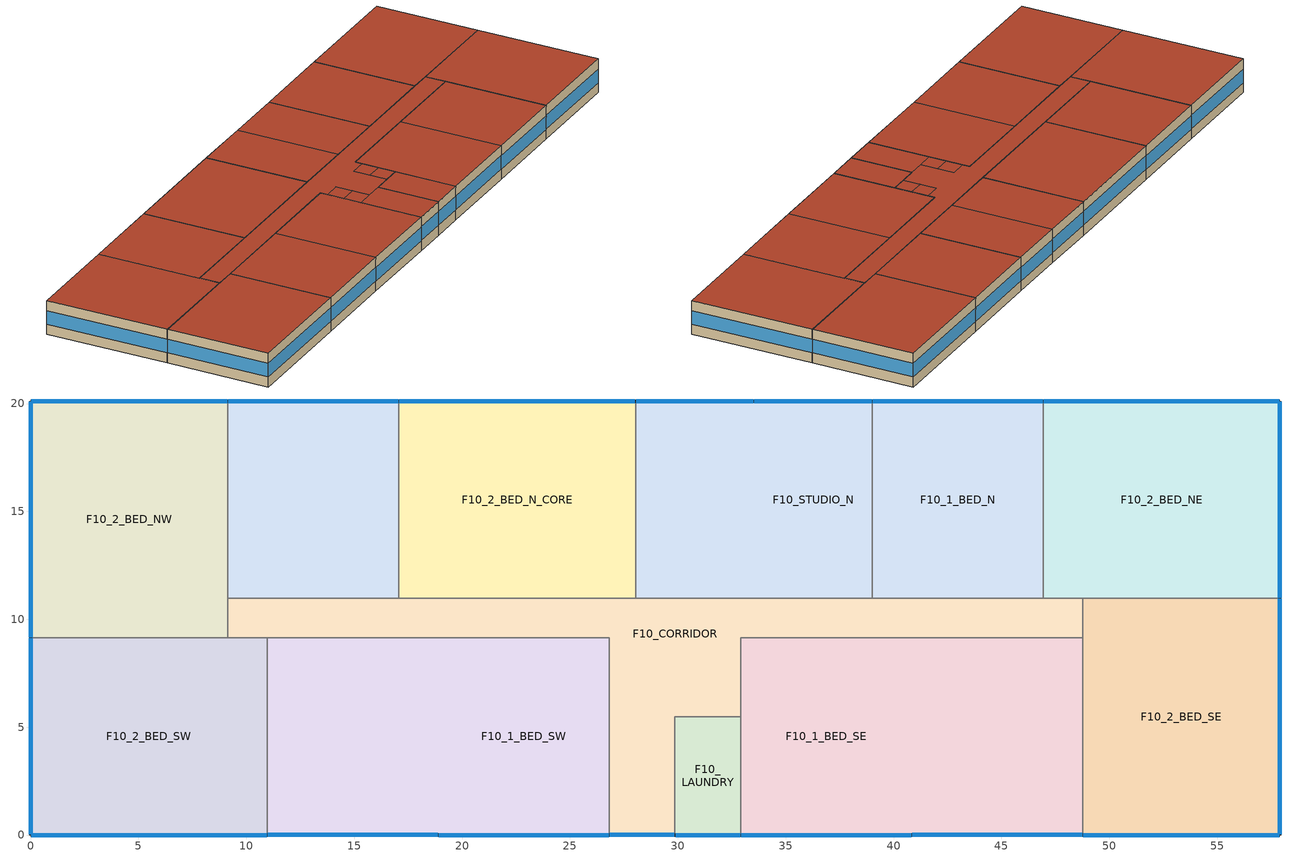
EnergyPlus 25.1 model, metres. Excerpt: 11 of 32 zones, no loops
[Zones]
F10_1_BED_N
 floor adiabatic (IntFloor): 46.94,20.12 46.94,10.97 39.01,10.97 39.01,20.12 z27.43; 17.07,20.12 17.07,10.97 9.14,10.97 9.14,20.12 z27.43
 wall outside (ExtWall_MetalFramed_Res): 46.94,20.12 39.01,20.12 / 17.07,20.12 9.14,20.12 z27.43:30.48
 wall to F10_STUDIO_N (IntWall_MetalFramed): 39.01,20.12 39.01,10.97 z27.43:30.48
 wall to F10_2_BED_NE (IntWall_MetalFramed): 46.94,10.97 46.94,20.12 z27.43:30.48
 wall to F10_CORRIDOR (IntWall_MetalFramed): 39.01,10.97 46.94,10.97 / 9.14,10.97 17.07,10.97 z27.43:30.48
 wall to F10_2_BED_NW (IntWall_MetalFramed): 9.14,20.12 9.14,10.97 z27.43:30.48
 wall to F10_2_BED_N_CORE (IntWall_MetalFramed): 17.07,10.97 17.07,20.12 z27.43:30.48
 window (FixedAndOperableWindow_Res): 46.91,20.12 39.04,20.12 / 17.04,20.12 9.17,20.12 z28.35:29.57
 roof outside (FlatRoof_WoodFramingAndOther_Res): 46.94,10.97 46.94,20.12 39.01,20.12 39.01,10.97 z30.48; 17.07,10.97 17.07,20.12 9.14,20.12 9.14,10.97 z30.48
F10_1_BED_SE
 floor adiabatic (IntFloor): 40.84,9.14 40.84,0 32.92,0 32.92,9.14 z27.43; 48.77,9.14 48.77,0 40.84,0 40.84,9.14 z27.43
 wall outside (ExtWall_MetalFramed_Res): 32.92,0 40.84,0 48.77,0 z27.43:30.48
 wall to F10_CORRIDOR (IntWall_MetalFramed): 48.77,9.14 40.84,9.14 32.92,9.14 32.92,8.53 32.92,7.01 32.92,5.49 z27.43:30.48
 wall to F10_LAUNDRY (IntWall_MetalFramed): 32.92,5.49 32.92,0 z27.43:30.48
 wall to F10_2_BED_SE (IntWall_MetalFramed): 48.77,0 48.77,9.14 z27.43:30.48
 window (FixedAndOperableWindow_Res): 32.94,0 40.82,0 / 40.87,0 48.74,0 z28.35:29.57
 roof outside (FlatRoof_WoodFramingAndOther_Res): 40.84,0 40.84,9.14 32.92,9.14 32.92,0 z30.48; 48.77,0 48.77,9.14 40.84,9.14 40.84,0 z30.48
F10_1_BED_SW
 floor adiabatic (IntFloor): 26.82,9.14 26.82,0 18.9,0 18.9,9.14 z27.43; 18.9,9.14 18.9,0 10.97,0 10.97,9.14 z27.43
 wall outside (ExtWall_MetalFramed_Res): 10.97,0 18.9,0 26.82,0 z27.43:30.48
 wall to F10_CORRIDOR (IntWall_MetalFramed): 26.82,0 26.82,5.49 26.82,7.01 26.82,8.53 26.82,9.14 18.9,9.14 10.97,9.14 z27.43:30.48
 wall to F10_2_BED_SW (IntWall_MetalFramed): 10.97,9.14 10.97,0 z27.43:30.48
 window (FixedAndOperableWindow_Res): 18.92,0 26.8,0 / 11,0 18.87,0 z28.35:29.57
 roof outside (FlatRoof_WoodFramingAndOther_Res): 26.82,0 26.82,9.14 18.9,9.14 18.9,0 z30.48; 18.9,0 18.9,9.14 10.97,9.14 10.97,0 z30.48
F10_2_BED_N_CORE
 floor adiabatic (IntFloor): 28.04,20.12 28.04,10.97 17.07,10.97 17.07,20.12 z27.43
 wall outside (ExtWall_MetalFramed_Res): 28.04,20.12 17.07,20.12 z27.43:30.48
 wall to F10_STUDIO_N (IntWall_MetalFramed): 28.04,10.97 28.04,20.12 z27.43:30.48
 wall to F10_CORRIDOR (IntWall_MetalFramed): 17.07,10.97 28.04,10.97 z27.43:30.48
 window (FixedAndOperableWindow_Res): 28.02,20.12 17.09,20.12 z28.35:29.57
 roof outside (FlatRoof_WoodFramingAndOther_Res): 28.04,10.97 28.04,20.12 17.07,20.12 17.07,10.97 z30.48
F10_2_BED_NE
 floor adiabatic (IntFloor): 57.91,20.12 57.91,10.97 46.94,10.97 46.94,20.12 z27.43
 wall outside (ExtWall_MetalFramed_Res): 57.91,10.97 57.91,20.12 46.94,20.12 z27.43:30.48
 wall to F10_2_BED_SE (IntWall_MetalFramed): 48.77,10.97 57.91,10.97 z27.43:30.48
 wall to F10_CORRIDOR (IntWall_MetalFramed): 46.94,10.97 48.77,10.97 z27.43:30.48
 window (FixedAndOperableWindow_Res): 57.91,11 57.91,20.09 / 57.89,20.12 46.96,20.12 z28.35:29.57
 roof outside (FlatRoof_WoodFramingAndOther_Res): 57.91,10.97 57.91,20.12 46.94,20.12 46.94,10.97 z30.48
F10_2_BED_NW
 floor adiabatic (IntFloor): 9.14,20.12 9.14,9.14 0,9.14 0,20.12 z27.43
 wall outside (ExtWall_MetalFramed_Res): 9.14,20.12 0,20.12 0,9.14 z27.43:30.48
 wall to F10_CORRIDOR (IntWall_MetalFramed): 9.14,9.14 9.14,10.97 z27.43:30.48
 wall to F10_2_BED_SW (IntWall_MetalFramed): 0,9.14 9.14,9.14 z27.43:30.48
 window (FixedAndOperableWindow_Res): 0,20.09 0,9.17 / 9.12,20.12 0.03,20.12 z28.35:29.57
 roof outside (FlatRoof_WoodFramingAndOther_Res): 9.14,9.14 9.14,20.12 0,20.12 0,9.14 z30.48
F10_2_BED_SE
 floor adiabatic (IntFloor): 57.91,10.97 57.91,0 48.77,0 48.77,10.97 z27.43
 wall outside (ExtWall_MetalFramed_Res): 48.77,0 57.91,0 57.91,10.97 z27.43:30.48
 wall to F10_CORRIDOR (IntWall_MetalFramed): 48.77,10.97 48.77,9.14 z27.43:30.48
 window (FixedAndOperableWindow_Res): 48.79,0 57.89,0 / 57.91,0.03 57.91,10.95 z28.35:29.57
 roof outside (FlatRoof_WoodFramingAndOther_Res): 57.91,0 57.91,10.97 48.77,10.97 48.77,0 z30.48
F10_2_BED_SW
 floor adiabatic (IntFloor): 10.97,9.14 10.97,0 0,0 0,9.14 z27.43
 wall outside (ExtWall_MetalFramed_Res): 0,9.14 0,0 10.97,0 z27.43:30.48
 wall to F10_CORRIDOR (IntWall_MetalFramed): 10.97,9.14 9.14,9.14 z27.43:30.48
 window (FixedAndOperableWindow_Res): 0,9.12 0,0.03 / 0.03,0 10.95,0 z28.35:29.57
 roof outside (FlatRoof_WoodFramingAndOther_Res): 10.97,0 10.97,9.14 0,9.14 0,0 z30.48
F10_CORRIDOR
 floor adiabatic (IntFloor): 48.77,10.97 48.77,9.14 32.92,9.14 32.92,8.53 31.39,8.53 31.39,5.49 28.35,5.49 28.35,8.53 26.82,8.53 26.82,9.14 9.14,9.14 9.14,10.97 z27.43; 32.92,7.01 32.92,5.49 31.39,5.49 31.39,7.01 z27.43; 32.92,8.53 32.92,7.01 31.39,7.01 31.39,8.53 z27.43; 28.35,7.01 28.35,5.49 26.82,5.49 26.82,7.01 z27.43; 29.87,5.49 29.87,0 26.82,0 26.82,5.49 z27.43; 28.35,8.53 28.35,7.01 26.82,7.01 26.82,8.53 z27.43
 wall outside (ExtWall_MetalFramed_Res): 26.82,0 29.87,0 z27.43:30.48
 wall to F10_LAUNDRY (IntWall_MetalFramed): 29.87,0 29.87,5.49 31.39,5.49 32.92,5.49 z27.43:30.48
 wall to F10_STUDIO_N (IntWall_MetalFramed): 39.01,10.97 33.53,10.97 28.04,10.97 z27.43:30.48
 window (FixedAndOperableWindow_Res): 26.85,0 29.85,0 z28.35:29.59
 roof outside (FlatRoof_WoodFramingAndOther_Res): 31.39,5.49 31.39,8.53 32.92,8.53 32.92,9.14 48.77,9.14 48.77,10.97 9.14,10.97 9.14,9.14 26.82,9.14 26.82,8.53 28.35,8.53 28.35,5.49 z30.48; 32.92,5.49 32.92,7.01 31.39,7.01 31.39,5.49 z30.48; 32.92,7.01 32.92,8.53 31.39,8.53 31.39,7.01 z30.48; 28.35,5.49 28.35,7.01 26.82,7.01 26.82,5.49 z30.48; 29.87,0 29.87,5.49 26.82,5.49 26.82,0 z30.48; 28.35,7.01 28.35,8.53 26.82,8.53 26.82,7.01 z30.48
F10_LAUNDRY
 floor adiabatic (IntFloor): 32.92,5.49 32.92,0 29.87,0 29.87,5.49 z27.43
 wall outside (ExtWall_MetalFramed_Res): 29.87,0 32.92,0 z27.43:30.48
 window (FixedAndOperableWindow_Res): 29.9,0 32.89,0 z28.35:29.59
 roof outside (FlatRoof_WoodFramingAndOther_Res): 32.92,0 32.92,5.49 29.87,5.49 29.87,0 z30.48
F10_STUDIO_N
 floor adiabatic (IntFloor): 39.01,20.12 39.01,10.97 33.53,10.97 33.53,20.12 z27.43; 33.53,20.12 33.53,10.97 28.04,10.97 28.04,20.12 z27.43
 wall outside (ExtWall_MetalFramed_Res): 39.01,20.12 33.53,20.12 28.04,20.12 z27.43:30.48
 window (FixedAndOperableWindow_Res): 38.99,20.12 33.55,20.12 / 33.5,20.12 28.07,20.12 z28.35:29.58
 roof outside (FlatRoof_WoodFramingAndOther_Res): 39.01,10.97 39.01,20.12 33.53,20.12 33.53,10.97 z30.48; 33.53,10.97 33.53,20.12 28.04,20.12 28.04,10.97 z30.48
[Building]
ApartmentHighRise: North Axis {deg}=0; Loads Convergence Tolerance Value {W}=0.5; Temperature Convergence Tolerance Value {deltaC}=0.5; Solar Distribution=FullExterior; Maximum Number of Warmup Days=50
[Site:Location]
RIVERSIDE: Latitude {deg}=38.58; Longitude {deg}=-121.49; Time Zone {hr}=-8; Elevation {m}=245.0592
[SizingPeriod:DesignDay] Day of Month=21; Day Type=SummerDesignDay; Dry-Bulb Temperature Range Modifier Type=DefaultMultipliers; Humidity Condition Type=WetBulb; Barometric Pressure {Pa}=98388; Wind Speed {m/s}=2.1; Wind Direction {deg}=270; Rain Indicator=No; Snow Indicator=No; Daylight Saving Time Indicator=No; Solar Model Indicator=ASHRAETau
Name | Month | Maximum Dry-Bulb Temperature {C} | Daily Dry-Bulb Temperature Range {deltaC} | Wetbulb or DewPoint at Maximum Dry-Bulb {C} | ASHRAE Clear Sky Optical Depth for Beam Irradiance (taub) | ASHRAE Clear Sky Optical Depth for Diffuse Irradiance (taud)
RIVERSIDE  August .4% Condns DB=>MCWB | 8 | 40.2 | 16.2 | 20.8 | 0.367 | 2.46
RIVERSIDE  July .4% Condns DB=>MCWB | 7 | 39.7 | 15.6 | 21.2 | 0.383 | 2.428
RIVERSIDE  June .4% Condns DB=>MCWB | 6 | 38.4 | 14.8 | 19.7 | 0.362 | 2.423
RIVERSIDE  November .4% Condns DB=>MCWB | 11 | 32.8 | 14 | 14.7 | 0.305 | 2.582
[Site:WaterMainsTemperature]
Calculation Method=Schedule; Temperature Schedule=WaterMainCZ10
[Material]
Name | Roughness | Thickness {m} | Conductivity {W/m-K} | Density {kg/m3} | Specific Heat {J/kg-K} | Thermal Absorptance | Solar Absorptance | Visible Absorptance
Air - Metal Wall Framing - 16 or 24 in. OC | Smooth | 0.1397 | 1.22017 | 1.28148 | 1004.832 | 0.9 | 0.7 | 0.7
Gypsum Board - 5/8 in. | MediumRough | 0.016002 | 0.158656 | 640.739 | 1130.436 | 0.9 | 0.7 | 0.8
Metal Standing Seam - 1/16 in. | Smooth | 0.0015875 | 15.363 | 7820.53 | 502.416 | 0.85 | 0.92 | 0.85
Stucco - 7/8 in. | MediumRough | 0.022352 | 0.700948 | 1855.1 | 837.36 | 0.9 | 0.7 | 0.8
Concrete - 140 lb/ft3 - 4 in. | MediumRough | 0.1016 | 1.9514 | 2239.06 | 921.096 | 0.9 | 0.7 | 0.8
Carpet - 3/4 in. | Smooth | 0.01905 | 0.0455183 | 288.332 | 1381.644 | 0.9 | 0.7 | 0.8
Metal Deck - 1/16 in. | MediumRough | 0.0015875 | 45.3452 | 7820.53 | 502.416 | 0.9 | 0.7 | 0.8
ExtWall_MetalFramed_Res Insulation | Smooth | 0.029376 | 0.0230188 | 16.0185 | 1130.436 | 0.9 | 0.7 | 0.7
Built-up roofing | Rough | 0.0002413 | 0.023072 | 17940.7 | 6.10864e+06 | 0.9 | 0.7 | 0.8
FlatRoof_WoodFramingAndOther_Res Insulation | Smooth | 0.137128 | 0.0230188 | 16.0185 | 1130.436 | 0.9 | 0.7 | 0.8
[WindowMaterial:SimpleGlazingSystem]
FixedAndOperableWindow_Res Material: U-Factor {W/m2-K}=2.18613; Solar Heat Gain Coefficient=0.2425; Visible Transmittance=0.42
[Construction]
IntWall_MetalFramed: Gypsum Board - 5/8 in., Air - Metal Wall Framing - 16 or 24 in. OC, Gypsum Board - 5/8 in.
IntFloor: Metal Deck - 1/16 in., Concrete - 140 lb/ft3 - 4 in., Carpet - 3/4 in.
ExtWall_MetalFramed_Res: Stucco - 7/8 in., ExtWall_MetalFramed_Res Insulation, Air - Metal Wall Framing - 16 or 24 in. OC, Gypsum Board - 5/8 in.
FixedAndOperableWindow_Res: FixedAndOperableWindow_Res Material
FlatRoof_WoodFramingAndOther_Res: Built-up roofing, Metal Standing Seam - 1/16 in., FlatRoof_WoodFramingAndOther_Res Insulation, Gypsum Board - 5/8 in.
[InternalMass] Construction=IntWall_MetalFramed
Name | Zone or ZoneList | Surface Area {m2}
Merged Surface 1331 - Surface 1331 Reversed | F10_1_Bed_SE | 27.8709
Merged Surface 1425 - Surface 1425 Reversed | F10_1_Bed_SW | 27.8709
Merged Surface 1343 - Surface 1343 Reversed; Merged Surface 1349 - Surface 1349 Reversed; Merged Surface 1354 - Surface 1354 Reversed; Merged Surface 1356 - Surface 1356 Reversed; Merged Surface 1366 - Surface 1366 Reversed; Merged Surface 1382 - Surface 1382 Reversed | F10_Corridor | 4.645152
Merged Surface 1353 - Surface 1353 Reversed; Merged Surface 1359 - Surface 1359 Reversed; Merged Surface 1434 - Surface 1434 Reversed; Merged Surface 1469 - Surface 1469 Reversed | F10_Corridor | 4.64515
Merged Surface 1390 - Surface 1390 Reversed | F10_Studio_N | 27.8709
[Zone] Type=1; Multiplier=1; Ceiling Height {m}=autocalculate; Volume {m3}=autocalculate
Name | Floor Area {m2} | Part of Total Floor Area
F10_1_BED_N; F10_1_BED_SE; F10_1_BED_SW | 144.943 | Yes
F10_2_BED_N_CORE | 100.345 | No
F10_2_BED_NE; F10_2_BED_NW; F10_2_BED_SE; F10_2_BED_SW; F10_STUDIO_N | 100.345 | Yes
F10_CORRIDOR | 111.495 | Yes
F10_LAUNDRY | 16.7244 | Yes
[ZoneInfiltration:DesignFlowRate] Design Flow Rate Calculation Method=AirChanges/Hour; Air Changes per Hour {1/hr}=3.18; Constant Term Coefficient=1; Temperature Term Coefficient=0; Velocity Term Coefficient=0.224052; Velocity Squared Term Coefficient=0; Density Basis=Outdoor
Name | Zone or ZoneList or Space or SpaceList | Schedule
Infil_F10_1_BED_N | F10_1_BED_N | ApartmentHighRiseResidentialLivingInfiltration
Infil_F10_1_BED_SE | F10_1_BED_SE | ApartmentHighRiseResidentialLivingInfiltration
Infil_F10_1_BED_SW | F10_1_BED_SW | ApartmentHighRiseResidentialLivingInfiltration
Infil_F10_2_BED_NE | F10_2_BED_NE | ApartmentHighRiseResidentialLivingInfiltration
Infil_F10_2_BED_NW | F10_2_BED_NW | ApartmentHighRiseResidentialLivingInfiltration
Infil_F10_2_BED_SE | F10_2_BED_SE | ApartmentHighRiseResidentialLivingInfiltration
Infil_F10_2_BED_SW | F10_2_BED_SW | ApartmentHighRiseResidentialLivingInfiltration
Infil_F10_STUDIO_N | F10_STUDIO_N | ApartmentHighRiseResidentialLivingInfiltration
Infil_F10_CORRIDOR | F10_CORRIDOR | ApartmentHighRiseResidentialCommonInfiltration
Infil_F10_LAUNDRY | F10_LAUNDRY | ApartmentHighRiseResidentialCommonInfiltration
[Exterior:Lights] Control Option=AstronomicalClock
Name | Schedule | Design Level {W}
ExtLights_Motion_ApartmentHighRise | ApartmentHighRiseExtLightingMotionCtrl | 2087.69
ExtLights_NonMotion_ApartmentHighRise | ApartmentHighRiseExtLightingNonMotionCtrl | 873.346
[Exterior:FuelEquipment]
Elevator_ApartmentHighRise: Fuel Use Type=Electricity; Schedule=ApartmentHighRiseElevator; Design Level {W}=10597.39
[Schedule:Day:Hourly]
ApartmentHighRiseResidentialLivingInfiltrationWD; ApartmentHighRiseResidentialLivingInfiltrationSat; ApartmentHighRiseResidentialLivingInfiltrationSun; ApartmentHighRiseExtLightingNonMotionCtrlWD; ApartmentHighRiseExtLightingNonMotionCtrlSat; ApartmentHighRiseExtLightingNonMotionCtrlSun: 1, 1, 1, 1, 1, 1, 1, 1, 1, 1, 1, 1, 1, 1, 1, 1, 1, 1, 1, 1, 1, 1, 1, 1
ApartmentHighRiseResidentialCommonInfiltrationWD; ApartmentHighRiseResidentialCommonInfiltrationSat; ApartmentHighRiseResidentialCommonInfiltrationSun: 0.25, 0.25, 0.25, 0.25, 0.25, 0.25, 0.25, 0.25, 0.25, 0.25, 0.25, 0.25, 0.25, 0.25, 0.25, 0.25, 0.25, 0.25, 0.25, 0.25, 0.25, 0.25, 0.25, 0.25
ApartmentHighRiseElevatorWD; ApartmentHighRiseElevatorSat; ApartmentHighRiseElevatorSun: 0, 0, 0, 0, 0, 0, 0, 0.35, 0.69, 0.43, 0.37, 0.43, 0.58, 0.48, 0.37, 0.37, 0.46, 0.62, 0.2, 0.12, 0.04, 0.04, 0, 0
ApartmentHighRiseExtLightingMotionCtrlWD: 0, 0, 0, 0, 0, 1, 1, 1, 1, 1, 1, 1, 1, 1, 1, 1, 1, 1, 1, 1, 1, 1, 0, 0
ApartmentHighRiseExtLightingMotionCtrlSat; ApartmentHighRiseExtLightingMotionCtrlSun: 0, 0, 0, 0, 0, 1, 1, 1, 1, 1, 1, 1, 1, 1, 1, 1, 1, 1, 1, 1, 1, 1, 1, 1
ApartmentHighRiseElevatorSummer: 0.69, 0.69, 0.69, 0.69, 0.69, 0.69, 0.69, 0.69, 0.69, 0.69, 0.69, 0.69, 0.69, 0.69, 0.69, 0.69, 0.69, 0.69, 0.69, 0.69, 0.69, 0.69, 0.69, 0.69
ApartmentHighRiseElevatorWinter: 0, 0, 0, 0, 0, 0, 0, 0, 0, 0, 0, 0, 0, 0, 0, 0, 0, 0, 0, 0, 0, 0, 0, 0
[Schedule:Week:Daily]
ApartmentHighRiseElevatorWk: ApartmentHighRiseElevatorSun, ApartmentHighRiseElevatorWD, ApartmentHighRiseElevatorWD, ApartmentHighRiseElevatorWD, ApartmentHighRiseElevatorWD, ApartmentHighRiseElevatorWD, ApartmentHighRiseElevatorSat, ApartmentHighRiseElevatorSun, ApartmentHighRiseElevatorSummer, ApartmentHighRiseElevatorWinter, ApartmentHighRiseElevatorSun, ApartmentHighRiseElevatorSun
ApartmentHighRiseExtLightingMotionCtrlWk: ApartmentHighRiseExtLightingMotionCtrlSun, ApartmentHighRiseExtLightingMotionCtrlWD, ApartmentHighRiseExtLightingMotionCtrlWD, ApartmentHighRiseExtLightingMotionCtrlWD, ApartmentHighRiseExtLightingMotionCtrlWD, ApartmentHighRiseExtLightingMotionCtrlWD, ApartmentHighRiseExtLightingMotionCtrlSat, ApartmentHighRiseExtLightingMotionCtrlSun, ApartmentHighRiseExtLightingMotionCtrlWD, ApartmentHighRiseExtLightingMotionCtrlWD, ApartmentHighRiseExtLightingMotionCtrlSun, ApartmentHighRiseExtLightingMotionCtrlSun
ApartmentHighRiseExtLightingNonMotionCtrlWk: ApartmentHighRiseExtLightingNonMotionCtrlSun, ApartmentHighRiseExtLightingNonMotionCtrlWD, ApartmentHighRiseExtLightingNonMotionCtrlWD, ApartmentHighRiseExtLightingNonMotionCtrlWD, ApartmentHighRiseExtLightingNonMotionCtrlWD, ApartmentHighRiseExtLightingNonMotionCtrlWD, ApartmentHighRiseExtLightingNonMotionCtrlSat, ApartmentHighRiseExtLightingNonMotionCtrlSun, ApartmentHighRiseExtLightingNonMotionCtrlWD, ApartmentHighRiseExtLightingNonMotionCtrlWD, ApartmentHighRiseExtLightingNonMotionCtrlSun, ApartmentHighRiseExtLightingNonMotionCtrlSun
ApartmentHighRiseResidentialCommonInfiltrationWk: ApartmentHighRiseResidentialCommonInfiltrationSun, ApartmentHighRiseResidentialCommonInfiltrationWD, ApartmentHighRiseResidentialCommonInfiltrationWD, ApartmentHighRiseResidentialCommonInfiltrationWD, ApartmentHighRiseResidentialCommonInfiltrationWD, ApartmentHighRiseResidentialCommonInfiltrationWD, ApartmentHighRiseResidentialCommonInfiltrationSat, ApartmentHighRiseResidentialCommonInfiltrationSun, ApartmentHighRiseResidentialCommonInfiltrationWD, ApartmentHighRiseResidentialCommonInfiltrationWD, ApartmentHighRiseResidentialCommonInfiltrationSun, ApartmentHighRiseResidentialCommonInfiltrationSun
ApartmentHighRiseResidentialLivingInfiltrationWk: ApartmentHighRiseResidentialLivingInfiltrationSun, ApartmentHighRiseResidentialLivingInfiltrationWD, ApartmentHighRiseResidentialLivingInfiltrationWD, ApartmentHighRiseResidentialLivingInfiltrationWD, ApartmentHighRiseResidentialLivingInfiltrationWD, ApartmentHighRiseResidentialLivingInfiltrationWD, ApartmentHighRiseResidentialLivingInfiltrationSat, ApartmentHighRiseResidentialLivingInfiltrationSun, ApartmentHighRiseResidentialLivingInfiltrationWD, ApartmentHighRiseResidentialLivingInfiltrationWD, ApartmentHighRiseResidentialLivingInfiltrationSun, ApartmentHighRiseResidentialLivingInfiltrationSun
[Schedule:Year]
ApartmentHighRiseElevator: ApartmentHighRiseElevatorWk, 1, 1, 12, 31
ApartmentHighRiseExtLightingMotionCtrl: ApartmentHighRiseExtLightingMotionCtrlWk, 1, 1, 12, 31
ApartmentHighRiseExtLightingNonMotionCtrl: ApartmentHighRiseExtLightingNonMotionCtrlWk, 1, 1, 12, 31
ApartmentHighRiseResidentialCommonInfiltration: ApartmentHighRiseResidentialCommonInfiltrationWk, 1, 1, 12, 31
ApartmentHighRiseResidentialLivingInfiltration: ApartmentHighRiseResidentialLivingInfiltrationWk, 1, 1, 12, 31
[Schedule:Compact]
WaterMainCZ10: Through: 1/31, For: AllDays, Until: 24:00, 14, Through: 2/28, For: AllDays, Until: 24:00, 13.94, Through: 3/31, For: AllDays, Until: 24:00, 14.22, Through: 4/30, For: AllDays, Until: 24:00, 14.56, Through: 5/31, For: AllDays, Until: 24:00, 14.67, Through: 6/30, For: AllDays, Until: 24:00, 16.17, Through: 7/31, For: AllDays, Until: 24:00, 17.22, Through: 8/31, For: AllDays, Until: 24:00, 18.06, Through: 9/30, For: AllDays, Until: 24:00, 18.33, Through: 10/31, For: AllDays, Until: 24:00, 18, Through: 11/30, For: AllDays, Until: 24:00, 16.28, Through: 12/31, For: AllDays, Until: 24:00, 14.11
